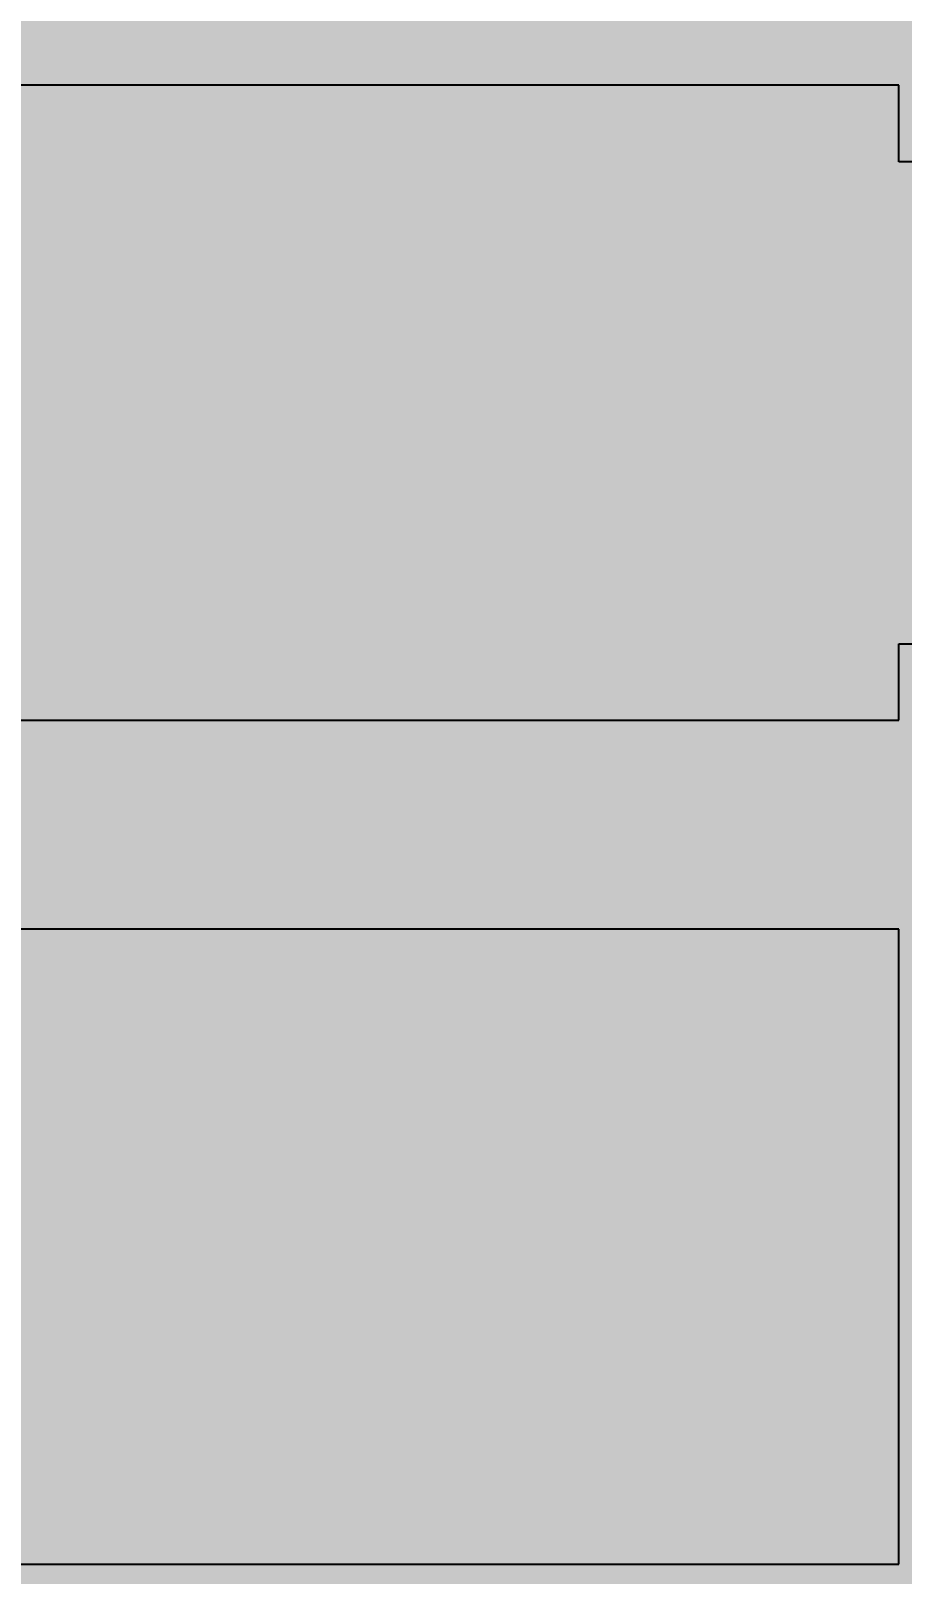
# Model space of a CAD drawing. Header units: millimetres. Extents: x -6 to 37.5, y -2.1 to 28.8.
# Drawn here: x 7.406 to 8.717, y -0.442 to 1.881 of the extents above; entities that cross this region are included whole.
import ezdxf

# ---------------------------------------------------------------- set-up
doc = ezdxf.new("R2010")
doc.units = ezdxf.units.MM
for name, color, linetype in [('BottomLayer', 5, 'Continuous'), ('BottomPaste', 16, 'Continuous'), ('BottomSolder', 6, 'Continuous'), ('TopLayer', 1, 'Continuous'), ('TopOverlay', 2, 'Continuous'), ('TopPaste', 8, 'Continuous'), ('TopSolder', 216, 'Continuous')]:
    doc.layers.add(name, color=color, linetype=linetype)
doc.styles.add('Arial', font='arial.ttf', dxfattribs={"height": 0.2})

# ---------------------------------------------------------------- blocks, each defined once
blk = doc.blocks.new('SOIC_8_0_150___3_80___W______B_16')
at = {"layer": 'BottomLayer'}
for points in [[(-1.6, -0.335), (-1.6, -0.935), (-3.8, -0.935), (-3.8, -0.335)], [(-1.6, -1.605), (-1.6, -2.205), (-3.8, -2.205), (-3.8, -1.605)]]:
    blk.add_hatch(color=5, dxfattribs=at).paths.add_polyline_path(points)
at = {"layer": 'BottomPaste'}
for points in [[(-1.6, -0.335), (-1.6, -0.935), (-3.8, -0.935), (-3.8, -0.335)], [(-1.6, -1.605), (-1.6, -2.205), (-3.8, -2.205), (-3.8, -1.605)]]:
    blk.add_hatch(color=16, dxfattribs=at).paths.add_polyline_path(points)
at = {"layer": 'BottomSolder'}
for points in [[(-1.4984, -0.2334), (-1.4984, -1.0366), (-3.9016, -1.0366), (-3.9016, -0.2334)], [(-1.4984, -1.5034), (-1.4984, -2.3066), (-3.9016, -2.3066), (-3.9016, -1.5034)]]:
    blk.add_hatch(color=6, dxfattribs=at).paths.add_polyline_path(points)
blk = doc.blocks.new('SDR1307A_101K_75')
at = {"layer": 'TopLayer'}
blk.add_hatch(color=1, dxfattribs=at).paths.add_polyline_path([(-7, 7), (-2.25, 7), (-2.25, -7), (-7, -7)])
at = {"layer": 'TopPaste'}
blk.add_hatch(color=8, dxfattribs=at).paths.add_polyline_path([(-7, 7), (-2.25, 7), (-2.25, -7), (-7, -7)])
at = {"layer": 'TopSolder'}
blk.add_hatch(color=216, dxfattribs=at).paths.add_polyline_path([(-7.1016, 7.1016), (-2.1484, 7.1016), (-2.1484, -7.1016), (-7.1016, -7.1016)])

msp = doc.modelspace()

# ---------------------------------------------------------------- linework, layer by layer
at = {"layer": 'BottomLayer'}
for p, q in [((8.7124, 1.7986), (6.1568, 1.7986)), ((8.7124, 1.6833), (8.7124, 1.7986)), ((9.07, 1.6833), (8.7124, 1.6833)), ((8.7124, 0.843), (8.7124, 0.9582)), ((8.7124, 0.9582), (9.2202, 0.9582)), ((6.1568, 0.843), (8.7124, 0.843)), ((8.7124, 0.5286), (6.1568, 0.5286)), ((8.7124, -0.427), (8.7124, 0.5286)), ((6.1568, -0.427), (8.7124, -0.427))]:
    msp.add_line(p, q, dxfattribs=at)
at = {"layer": 'BottomLayer', "const_width": 0.3556}
msp.add_lwpolyline([(7.206, 1.3208), (9.2202, 1.3208)], dxfattribs=at)
at = {"layer": 'TopLayer', "const_width": 0.635}
msp.add_lwpolyline([(2.6543, -0.7239), (13.0705, -0.7239)], dxfattribs=at)

# ---------------------------------------------------------------- block references
at = {"rotation": 90}
msp.add_blockref('SDR1307A_101K_75', (14.4272, 5.2578), dxfattribs=at)
msp.add_blockref('SOIC_8_0_150___3_80___W______B_16', (10.1346, 1.9558))

# ---------------------------------------------------------------- texts
at = {"layer": 'TopOverlay', "style": 'Arial'}
msp.add_text('100V', height=0.508, dxfattribs=at).set_placement((6.3035, 0.107))

doc.saveas('drawing.dxf')
